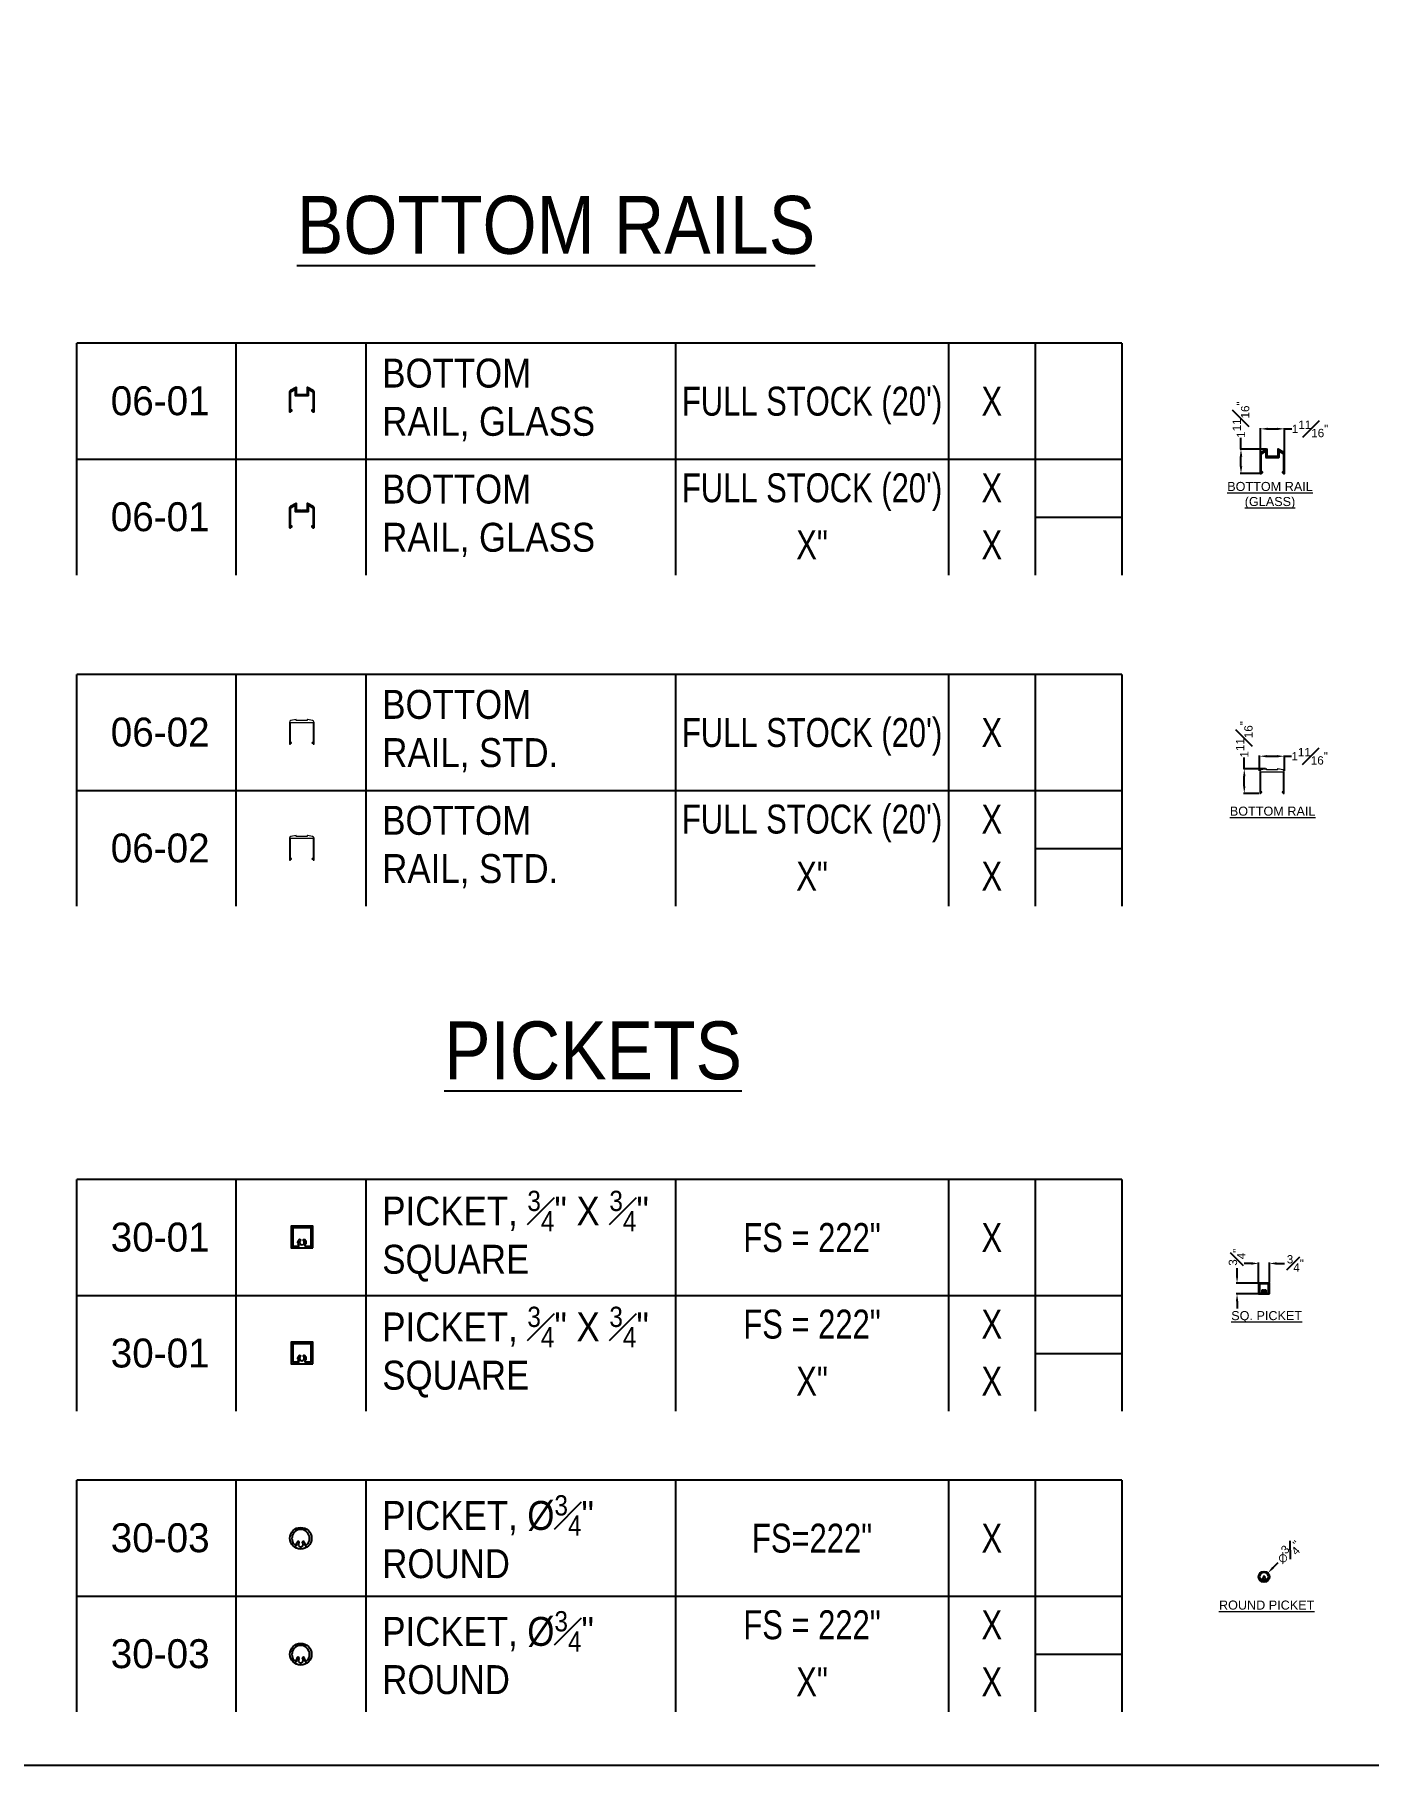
# Model space of a CAD drawing. Header units: inches. Extents: x -333 to 1223, y -450 to 45.
# Drawn here: x 81.5 to 173.8, y -305 to -185.4 of the extents above; entities that cross this region are included whole.
import ezdxf
from ezdxf.enums import TextEntityAlignment as Align

# ---------------------------------------------------------------- set-up
doc = ezdxf.new("R2010")
doc.units = ezdxf.units.IN
doc.header["$MEASUREMENT"] = 0
doc.layers.get('Defpoints').update_dxf_attribs({"color": 85})
for name, color, linetype in [('Detail', 251, 'Continuous'), ('Dims', 1, 'Continuous'), ('NOTES', 7, 'Continuous'), ('PL', 252, 'Continuous')]:
    doc.layers.add(name, color=color, linetype=linetype)
doc.styles.add('Schedule', font='GOTHIC.TTF', dxfattribs={"width": 0.9})
doc.styles.add('SM0', font='arial.ttf', dxfattribs={"height": 0.575})
doc.styles.get("Standard").update_dxf_attribs({"font": 'arial.ttf'})
doc.styles.add('style-sm', font='arial.ttf', dxfattribs={"height": 0.25})
doc.dimstyles.new('Arch-sm', dxfattribs={"dimtxt": 0.25, "dimasz": 0.25, "dimexe": 0.0625, "dimexo": 0.0625, "dimgap": 0.125, "dimtad": 0, "dimdec": 4, "dimzin": 0, "dimdsep": 46, "dimlunit": 4, "dimtxsty": 'style-sm', "dimcen": 0.09, "dimclrd": 256, "dimclre": 256, "dimclrt": 7, "dimadec": 1, "dimazin": 1, "dimtfac": 1, "dimtdec": 4, "dimtofl": 0, "dimtmove": 0, "dimatfit": 3, "dimfxl": 0.18, "dimfrac": 1, "dimtolj": 1, "dimtzin": 0, "dimlwd": -1, "dimlwe": -1, "dimarcsym": 0})

# ---------------------------------------------------------------- blocks, each defined once
blk = doc.blocks.new('*D63')
at = {"layer": 'Defpoints', "color": 0, "transparency": 16777216}
for p in [(167.98, -212.61), (166.3, -214.35), (167.98, -214.35)]:
    blk.add_point(p, dxfattribs=at)
at = {"layer": 'Dims', "transparency": 16777216}
for p, q in [((166.3, -214.29), (166.3, -212.55)), ((166.8, -212.61), (167.48, -212.61)), ((167.98, -214.29), (167.98, -212.55)), ((167.98, -212.61), (168.48, -212.61))]:
    blk.add_line(p, q, dxfattribs=at)
for points in [[(166.8, -212.53), (166.8, -212.69), (166.3, -212.61)], [(167.48, -212.53), (167.48, -212.69), (167.98, -212.61)]]:
    blk.add_solid(points, dxfattribs=at)
at = {"layer": 'Dims', "color": 7, "transparency": 16777216, "insert": (169.74, -212.61), "char_height": 0.575, "attachment_point": 5, "style": 'SM0'}
blk.add_mtext('\\A1;1{\\H1.000000x;\\S11#16;}"', dxfattribs=at)
blk = doc.blocks.new('*D64')
at = {"layer": 'Defpoints', "color": 0, "transparency": 16777216}
for p in [(166.75, -214.02), (164.96, -215.7), (166.31, -215.7)]:
    blk.add_point(p, dxfattribs=at)
at = {"layer": 'Dims', "transparency": 16777216}
for p, q in [((166.69, -214.02), (164.9, -214.02)), ((164.96, -214.02), (164.96, -213.23)), ((164.96, -215.2), (164.96, -214.52)), ((166.24, -215.7), (164.9, -215.7))]:
    blk.add_line(p, q, dxfattribs=at)
for points in [[(164.88, -214.52), (165.05, -214.52), (164.96, -214.02)], [(164.88, -215.2), (165.05, -215.2), (164.96, -215.7)]]:
    blk.add_solid(points, dxfattribs=at)
at = {"layer": 'Dims', "color": 7, "transparency": 16777216, "insert": (164.96, -211.97), "char_height": 0.575, "attachment_point": 5, "rotation": 90, "style": 'SM0'}
blk.add_mtext('\\A1;1{\\H1.000000x;\\S11#16;}"', dxfattribs=at)
blk = doc.blocks.new('*D71')
at = {"layer": 'Defpoints', "color": 0, "transparency": 16777216}
for p in [(167.96, -235.24), (166.25, -236.31), (167.96, -236.31)]:
    blk.add_point(p, dxfattribs=at)
at = {"layer": 'Dims', "transparency": 16777216}
for p, q in [((166.25, -236.25), (166.25, -235.18)), ((166.75, -235.24), (167.46, -235.24)), ((167.96, -236.25), (167.96, -235.18)), ((167.96, -235.24), (168.46, -235.24))]:
    blk.add_line(p, q, dxfattribs=at)
for points in [[(166.75, -235.16), (166.75, -235.32), (166.25, -235.24)], [(167.46, -235.16), (167.46, -235.32), (167.96, -235.24)]]:
    blk.add_solid(points, dxfattribs=at)
at = {"layer": 'Dims', "color": 7, "transparency": 16777216, "insert": (169.71, -235.24), "char_height": 0.575, "attachment_point": 5, "style": 'SM0'}
blk.add_mtext('\\A1;1{\\H1.000000x;\\S11#16;}"', dxfattribs=at)
blk = doc.blocks.new('*D72')
at = {"layer": 'Defpoints', "color": 0, "transparency": 16777216}
for p in [(166.71, -236.12), (165.19, -237.81), (166.25, -237.81)]:
    blk.add_point(p, dxfattribs=at)
at = {"layer": 'Dims', "transparency": 16777216}
for p, q in [((165.19, -236.12), (165.19, -235.33)), ((166.65, -236.12), (165.13, -236.12)), ((165.19, -237.31), (165.19, -236.62)), ((166.19, -237.81), (165.13, -237.81))]:
    blk.add_line(p, q, dxfattribs=at)
for points in [[(165.11, -236.62), (165.27, -236.62), (165.19, -236.12)], [(165.11, -237.31), (165.27, -237.31), (165.19, -237.81)]]:
    blk.add_solid(points, dxfattribs=at)
at = {"layer": 'Dims', "color": 7, "transparency": 16777216, "insert": (165.19, -234.07), "char_height": 0.575, "attachment_point": 5, "rotation": 90, "style": 'SM0'}
blk.add_mtext('\\A1;1{\\H1.000000x;\\S11#16;}"', dxfattribs=at)
blk = doc.blocks.new('06-01-BLOCK-1')
for p, q in [((72.27, 0), (0, 0)), ((0, -8.01), (0, 0)), ((10.99, 0), (10.99, -8.01)), ((19.99, 0), (19.99, -8.01)), ((41.4, 0), (41.4, -8.01)), ((60.27, 0), (60.27, -8.01)), ((66.27, 0), (66.27, -8.01)), ((72.27, 0), (72.27, -8.01))]:
    blk.add_line(p, q)
blk.add_lwpolyline([(16.33, -3.28), (15.94, -3.06, 0.57735), (15.93, -3.07), (15.93, -3.1, 0.198912), (15.93, -3.11), (15.94, -3.12), (15.93, -3.14, 0.414214), (15.93, -3.15), (15.94, -3.16), (15.93, -3.17, 0.414214), (15.93, -3.18), (15.94, -3.2), (15.93, -3.21, 0.414214), (15.93, -3.22), (15.94, -3.23), (15.93, -3.25, 0.414214), (15.93, -3.26), (15.94, -3.27), (15.93, -3.28, 0.414214), (15.93, -3.29), (15.94, -3.31), (15.93, -3.32, 0.414214), (15.93, -3.33), (15.94, -3.34), (15.93, -3.35, 0.414214), (15.93, -3.37), (15.94, -3.38), (15.93, -3.39, 0.414214), (15.93, -3.4), (15.94, -3.42), (15.93, -3.43, 0.414214), (15.93, -3.44), (15.94, -3.45), (15.93, -3.46, 0.414214), (15.93, -3.48), (15.94, -3.49), (15.93, -3.5, 0.414214), (15.93, -3.51), (15.94, -3.53), (15.93, -3.54, 0.198912), (15.93, -3.54), (15.93, -3.56), (15.57, -3.56, -1), (15.54, -3.56), (15.18, -3.56), (15.18, -3.54, 0.198912), (15.18, -3.54), (15.16, -3.53), (15.18, -3.51, 0.414214), (15.18, -3.5), (15.16, -3.49), (15.18, -3.48, 0.414214), (15.18, -3.46), (15.16, -3.45), (15.18, -3.44, 0.414214), (15.18, -3.43), (15.16, -3.42), (15.18, -3.4, 0.414214), (15.18, -3.39), (15.16, -3.38), (15.18, -3.37, 0.414214), (15.18, -3.35), (15.16, -3.34), (15.18, -3.33, 0.414214), (15.18, -3.32), (15.16, -3.31), (15.18, -3.29, 0.414214), (15.18, -3.28), (15.16, -3.27), (15.18, -3.26, 0.414214), (15.18, -3.25), (15.16, -3.23), (15.18, -3.22, 0.414214), (15.18, -3.21), (15.16, -3.2), (15.18, -3.18, 0.414214), (15.18, -3.17), (15.16, -3.16), (15.18, -3.15, 0.414214), (15.18, -3.14), (15.16, -3.12), (15.18, -3.11, 0.198912), (15.18, -3.1), (15.18, -3.07, 0.57735), (15.16, -3.06), (14.77, -3.28, 0.267949), (14.71, -3.39), (14.71, -4.73, 0.414214), (14.72, -4.74), (14.78, -4.74, 0.57735), (14.78, -4.73), (14.77, -4.7, -0.57735), (14.77, -4.68), (14.84, -4.68, 1), (14.84, -4.63), (14.79, -4.63, -0.414214), (14.78, -4.62), (14.78, -3.39, -0.267949), (14.81, -3.35), (15.08, -3.19, -0.57735), (15.09, -3.2), (15.09, -3.61, 0.414214), (15.1, -3.62), (16, -3.62, 0.414214), (16.01, -3.61), (16.01, -3.2, -0.57735), (16.03, -3.19), (16.3, -3.35, -0.267949), (16.33, -3.39), (16.33, -4.62, -0.414214), (16.32, -4.63), (16.27, -4.63, 1), (16.27, -4.68), (16.33, -4.68, -0.57735), (16.34, -4.7), (16.32, -4.73, 0.57735), (16.33, -4.74), (16.39, -4.74, 0.414214), (16.4, -4.73), (16.4, -3.39, 0.267949), (16.33, -3.28)], format="xyb")
at = {"layer": 'NOTES', "style": 'Schedule'}
blk.add_text('06-01', height=2, dxfattribs=at).set_placement((5.76, -3.98), align=Align.MIDDLE_CENTER)
at = {"layer": 'NOTES', "insert": (21.12, -3.92), "char_height": 2, "width": 16.7068, "attachment_point": 4, "style": 'Schedule'}
blk.add_mtext('BOTTOM RAIL, GLASS', dxfattribs=at)
at = {"layer": 'NOTES', "style": 'Schedule', "width": 0.8}
for tag, p in [('LEN', (50.84, -4.01)), ('QTY', (63.27, -4.01))]:
    blk.add_attdef(tag, text='', height=2, dxfattribs=at).set_placement(p, align=Align.MIDDLE_CENTER)
blk = doc.blocks.new('06-01-BLOCK-2')
for p, q in [((10.99, 0), (10.99, -8.01)), ((19.99, 0), (19.99, -8.01)), ((41.4, 0), (41.4, -8.01)), ((60.27, 0), (60.27, -8.01)), ((66.27, 0), (66.27, -8.01)), ((66.27, -4.01), (72.27, -4.01))]:
    blk.add_line(p, q)
blk.add_lwpolyline([(0, -8.01), (0, 0), (72.27, 0), (72.27, -8.01)])
blk.add_lwpolyline([(16.33, -3.28), (15.94, -3.06, 0.57735), (15.93, -3.07), (15.93, -3.1, 0.198912), (15.93, -3.11), (15.94, -3.12), (15.93, -3.14, 0.414214), (15.93, -3.15), (15.94, -3.16), (15.93, -3.17, 0.414214), (15.93, -3.18), (15.94, -3.2), (15.93, -3.21, 0.414214), (15.93, -3.22), (15.94, -3.23), (15.93, -3.25, 0.414214), (15.93, -3.26), (15.94, -3.27), (15.93, -3.28, 0.414214), (15.93, -3.29), (15.94, -3.31), (15.93, -3.32, 0.414214), (15.93, -3.33), (15.94, -3.34), (15.93, -3.35, 0.414214), (15.93, -3.37), (15.94, -3.38), (15.93, -3.39, 0.414214), (15.93, -3.4), (15.94, -3.42), (15.93, -3.43, 0.414214), (15.93, -3.44), (15.94, -3.45), (15.93, -3.46, 0.414214), (15.93, -3.48), (15.94, -3.49), (15.93, -3.5, 0.414214), (15.93, -3.51), (15.94, -3.53), (15.93, -3.54, 0.198912), (15.93, -3.54), (15.93, -3.56), (15.57, -3.56, -1), (15.54, -3.56), (15.18, -3.56), (15.18, -3.54, 0.198912), (15.18, -3.54), (15.16, -3.53), (15.18, -3.51, 0.414214), (15.18, -3.5), (15.16, -3.49), (15.18, -3.48, 0.414214), (15.18, -3.46), (15.16, -3.45), (15.18, -3.44, 0.414214), (15.18, -3.43), (15.16, -3.42), (15.18, -3.4, 0.414214), (15.18, -3.39), (15.16, -3.38), (15.18, -3.37, 0.414214), (15.18, -3.35), (15.16, -3.34), (15.18, -3.33, 0.414214), (15.18, -3.32), (15.16, -3.31), (15.18, -3.29, 0.414214), (15.18, -3.28), (15.16, -3.27), (15.18, -3.26, 0.414214), (15.18, -3.25), (15.16, -3.23), (15.18, -3.22, 0.414214), (15.18, -3.21), (15.16, -3.2), (15.18, -3.18, 0.414214), (15.18, -3.17), (15.16, -3.16), (15.18, -3.15, 0.414214), (15.18, -3.14), (15.16, -3.12), (15.18, -3.11, 0.198912), (15.18, -3.1), (15.18, -3.07, 0.57735), (15.16, -3.06), (14.77, -3.28, 0.267949), (14.71, -3.39), (14.71, -4.73, 0.414214), (14.72, -4.74), (14.78, -4.74, 0.57735), (14.78, -4.73), (14.77, -4.7, -0.57735), (14.77, -4.68), (14.84, -4.68, 1), (14.84, -4.63), (14.79, -4.63, -0.414214), (14.78, -4.62), (14.78, -3.39, -0.267949), (14.81, -3.35), (15.08, -3.19, -0.57735), (15.09, -3.2), (15.09, -3.61, 0.414214), (15.1, -3.62), (16, -3.62, 0.414214), (16.01, -3.61), (16.01, -3.2, -0.57735), (16.03, -3.19), (16.3, -3.35, -0.267949), (16.33, -3.39), (16.33, -4.62, -0.414214), (16.32, -4.63), (16.27, -4.63, 1), (16.27, -4.68), (16.33, -4.68, -0.57735), (16.34, -4.7), (16.32, -4.73, 0.57735), (16.33, -4.74), (16.39, -4.74, 0.414214), (16.4, -4.73), (16.4, -3.39, 0.267949), (16.33, -3.28)], format="xyb")
at = {"layer": 'NOTES', "style": 'Schedule'}
blk.add_text('06-01', height=2, dxfattribs=at).set_placement((5.76, -3.98), align=Align.MIDDLE_CENTER)
at = {"layer": 'NOTES', "insert": (21.12, -3.92), "char_height": 2, "width": 16.7068, "attachment_point": 4, "style": 'Schedule'}
blk.add_mtext('BOTTOM RAIL, GLASS', dxfattribs=at)
at = {"layer": 'NOTES', "style": 'Schedule', "width": 0.8}
for tag, p in [('LEN', (50.84, -1.98)), ('QTY', (63.27, -1.98)), ('LEN2', (50.84, -5.92)), ('QTY2', (63.27, -5.92))]:
    blk.add_attdef(tag, text='', height=2, dxfattribs=at).set_placement(p, align=Align.MIDDLE_CENTER)
blk = doc.blocks.new('06-02-BLOCK-1')
for p, q in [((72.27, 0), (0, 0)), ((0, -8.01), (0, 0)), ((10.99, 0), (10.99, -8.01)), ((19.99, 0), (19.99, -8.01)), ((41.4, 0), (41.4, -8.01)), ((60.27, 0), (60.27, -8.01)), ((66.27, 0), (66.27, -8.01)), ((72.27, 0), (72.27, -8.01))]:
    blk.add_line(p, q)
at = {"lineweight": 0}
blk.add_lwpolyline([(15.18, -3.18, -0.414214), (15.17, -3.17), (15.17, -3.13, 0.472266), (15.16, -3.12), (14.8, -3.19, 0.358451), (14.7, -3.31), (14.7, -4.05), (14.71, -4.06), (14.7, -4.08), (14.7, -4.81), (14.76, -4.81, 0.57735), (14.77, -4.8), (14.75, -4.77, -0.57735), (14.76, -4.75), (14.82, -4.75, 1), (14.82, -4.7), (14.78, -4.7, -0.414214), (14.77, -4.69), (14.77, -3.32, -0.414214), (14.78, -3.31), (16.33, -3.31), (16.33, -4.69, -0.414214), (16.32, -4.7), (16.28, -4.7, 1), (16.28, -4.75), (16.34, -4.75, -0.57735), (16.35, -4.77), (16.33, -4.8, 0.57735), (16.34, -4.81), (16.4, -4.81), (16.4, -4.08), (16.39, -4.06), (16.4, -4.05), (16.4, -3.31, 0.358451), (16.3, -3.19), (15.94, -3.12, 0.472266), (15.93, -3.13), (15.93, -3.17, -0.414214), (15.92, -3.18)], format="xyb", close=True, dxfattribs=at)
at = {"layer": 'NOTES', "style": 'Schedule'}
blk.add_text('06-02', height=2, dxfattribs=at).set_placement((5.76, -3.98), align=Align.MIDDLE_CENTER)
at = {"layer": 'NOTES', "insert": (21.12, -3.92), "char_height": 2, "width": 16.7068, "attachment_point": 4, "style": 'Schedule'}
blk.add_mtext('BOTTOM RAIL, STD.', dxfattribs=at)
at = {"layer": 'NOTES', "style": 'Schedule', "width": 0.8}
for tag, p in [('LEN', (50.84, -4.01)), ('QTY', (63.27, -4.01))]:
    blk.add_attdef(tag, text='', height=2, dxfattribs=at).set_placement(p, align=Align.MIDDLE_CENTER)
blk = doc.blocks.new('06-02-BLOCK-2')
for p, q in [((0, -8.01), (0, 0)), ((0, 0), (66.27, 0)), ((10.99, 0), (10.99, -8.01)), ((19.99, 0), (19.99, -8.01)), ((41.4, 0), (41.4, -8.01)), ((60.27, 0), (60.27, -8.01)), ((66.27, 0), (66.27, -8.01)), ((66.27, 0), (72.27, 0)), ((72.27, 0), (72.27, -8.01)), ((66.27, -4.01), (72.27, -4.01))]:
    blk.add_line(p, q)
at = {"lineweight": 0}
blk.add_lwpolyline([(15.18, -3.18, -0.414214), (15.17, -3.17), (15.17, -3.13, 0.472266), (15.16, -3.12), (14.8, -3.19, 0.358451), (14.7, -3.31), (14.7, -4.05), (14.71, -4.06), (14.7, -4.08), (14.7, -4.81), (14.76, -4.81, 0.57735), (14.77, -4.8), (14.75, -4.77, -0.57735), (14.76, -4.75), (14.82, -4.75, 1), (14.82, -4.7), (14.78, -4.7, -0.414214), (14.77, -4.69), (14.77, -3.32, -0.414214), (14.78, -3.31), (16.33, -3.31), (16.33, -4.69, -0.414214), (16.32, -4.7), (16.28, -4.7, 1), (16.28, -4.75), (16.34, -4.75, -0.57735), (16.35, -4.77), (16.33, -4.8, 0.57735), (16.34, -4.81), (16.4, -4.81), (16.4, -4.08), (16.39, -4.06), (16.4, -4.05), (16.4, -3.31, 0.358451), (16.3, -3.19), (15.94, -3.12, 0.472266), (15.93, -3.13), (15.93, -3.17, -0.414214), (15.92, -3.18)], format="xyb", close=True, dxfattribs=at)
at = {"layer": 'NOTES', "style": 'Schedule'}
blk.add_text('06-02', height=2, dxfattribs=at).set_placement((5.76, -3.98), align=Align.MIDDLE_CENTER)
at = {"layer": 'NOTES', "insert": (21.12, -3.92), "char_height": 2, "width": 16.7068, "attachment_point": 4, "style": 'Schedule'}
blk.add_mtext('BOTTOM RAIL, STD.', dxfattribs=at)
at = {"layer": 'NOTES', "style": 'Schedule', "width": 0.8}
for tag, p in [('LEN', (50.84, -1.98)), ('QTY', (63.27, -1.98)), ('LEN2', (50.84, -5.92)), ('QTY2', (63.27, -5.92))]:
    blk.add_attdef(tag, text='', height=2, dxfattribs=at).set_placement(p, align=Align.MIDDLE_CENTER)
blk = doc.blocks.new('*D373')
at = {"layer": 'Defpoints', "color": 0, "transparency": 16777216}
for p in [(166.93, -270.3), (166.18, -271.66), (166.93, -271.66)]:
    blk.add_point(p, dxfattribs=at)
at = {"layer": 'Dims', "transparency": 16777216}
for p, q in [((165.68, -270.3), (165.18, -270.3)), ((166.18, -271.6), (166.18, -270.24)), ((166.93, -271.6), (166.93, -270.24)), ((167.43, -270.3), (167.97, -270.3))]:
    blk.add_line(p, q, dxfattribs=at)
for points in [[(165.68, -270.22), (165.68, -270.39), (166.18, -270.3)], [(167.43, -270.22), (167.43, -270.39), (166.93, -270.3)]]:
    blk.add_solid(points, dxfattribs=at)
at = {"layer": 'Dims', "color": 7, "transparency": 16777216, "insert": (168.72, -270.3), "char_height": 0.575, "attachment_point": 5, "style": 'SM0'}
blk.add_mtext('\\A1;{\\H1.000000x;\\S3#4;}"', dxfattribs=at)
blk = doc.blocks.new('*D374')
at = {"layer": 'Defpoints', "color": 0, "transparency": 16777216}
for p in [(164.69, -272.41), (166.18, -271.66), (166.18, -272.41)]:
    blk.add_point(p, dxfattribs=at)
at = {"layer": 'Dims', "transparency": 16777216}
for p, q in [((164.69, -271.16), (164.69, -270.62)), ((166.12, -271.66), (164.63, -271.66)), ((166.12, -272.41), (164.63, -272.41)), ((164.69, -272.91), (164.69, -273.41))]:
    blk.add_line(p, q, dxfattribs=at)
for points in [[(164.61, -271.16), (164.77, -271.16), (164.69, -271.66)], [(164.61, -272.91), (164.77, -272.91), (164.69, -272.41)]]:
    blk.add_solid(points, dxfattribs=at)
at = {"layer": 'Dims', "color": 7, "transparency": 16777216, "insert": (164.69, -269.87), "char_height": 0.575, "attachment_point": 5, "rotation": 90, "style": 'SM0'}
blk.add_mtext('\\A1;{\\H1.000000x;\\S3#4;}"', dxfattribs=at)
blk = doc.blocks.new('30-01-BLOCK-1')
for p, q in [((72.27, 0), (0, 0)), ((0, -8.01), (0, 0)), ((10.99, 0), (10.99, -8.01)), ((19.99, 0), (19.99, -8.01)), ((41.4, 0), (41.4, -8.01)), ((60.27, 0), (60.27, -8.01)), ((66.27, 0), (66.27, -8.01)), ((72.27, 0), (72.27, -8.01))]:
    blk.add_line(p, q)
blk.add_lwpolyline([(16.32, -4.72), (16.32, -3.22), (14.82, -3.22), (14.82, -4.72)], close=True)
blk.add_lwpolyline([(15.77, -4.54, 0.652605), (15.8, -4.6), (16.2, -4.6), (16.2, -3.34), (14.94, -3.34), (14.94, -4.6), (15.33, -4.6, 0.652605), (15.36, -4.54, -0.404215), (15.37, -4.15, -1), (15.45, -4.23, 2.445695), (15.68, -4.23, -1), (15.76, -4.15, -0.404215)], format="xyb", close=True)
at = {"layer": 'NOTES', "style": 'Schedule'}
blk.add_text('30-01', height=2, dxfattribs=at).set_placement((5.76, -3.98), align=Align.MIDDLE_CENTER)
at = {"layer": 'NOTES', "insert": (21.12, -3.92), "char_height": 2, "width": 20.2828, "attachment_point": 4, "style": 'Schedule'}
blk.add_mtext('\\A1;PICKET, {\\H0.7x;\\S3#4;}" X {\\H0.7x;\\S3#4;}" SQUARE', dxfattribs=at)
at = {"layer": 'NOTES', "style": 'Schedule', "width": 0.8}
for tag, p in [('LEN', (50.84, -4.01)), ('QTY', (63.27, -4.01))]:
    blk.add_attdef(tag, text='', height=2, dxfattribs=at).set_placement(p, align=Align.MIDDLE_CENTER)
blk = doc.blocks.new('30-01-BLOCK-2')
for p, q in [((0, -8.01), (0, 0)), ((0, 0), (72.27, 0)), ((10.99, 0), (10.99, -8.01)), ((19.99, 0), (19.99, -8.01)), ((41.4, 0), (41.4, -8.01)), ((60.27, 0), (60.27, -8.01)), ((66.27, 0), (66.27, -8.01)), ((72.27, 0), (72.27, -8.01)), ((66.27, -4.01), (72.27, -4.01))]:
    blk.add_line(p, q)
blk.add_lwpolyline([(16.32, -4.72), (16.32, -3.22), (14.82, -3.22), (14.82, -4.72)], close=True)
blk.add_lwpolyline([(15.77, -4.54, 0.652605), (15.8, -4.6), (16.2, -4.6), (16.2, -3.34), (14.94, -3.34), (14.94, -4.6), (15.33, -4.6, 0.652605), (15.36, -4.54, -0.404215), (15.37, -4.15, -1), (15.45, -4.23, 2.445695), (15.68, -4.23, -1), (15.76, -4.15, -0.404215)], format="xyb", close=True)
at = {"layer": 'NOTES', "style": 'Schedule'}
blk.add_text('30-01', height=2, dxfattribs=at).set_placement((5.76, -3.98), align=Align.MIDDLE_CENTER)
at = {"layer": 'NOTES', "insert": (21.12, -3.92), "char_height": 2, "width": 20.2828, "attachment_point": 4, "style": 'Schedule'}
blk.add_mtext('\\A1;PICKET, {\\H0.7x;\\S3#4;\\H1.4286x;" X \\H0.7x;\\S3#4;\\H1.4286x;" SQUARE}', dxfattribs=at)
at = {"layer": 'NOTES', "style": 'Schedule', "width": 0.8}
for tag, p in [('LEN', (50.84, -1.98)), ('QTY', (63.27, -1.98)), ('LEN2', (50.84, -5.92)), ('QTY2', (63.27, -5.92))]:
    blk.add_attdef(tag, text='', height=2, dxfattribs=at).set_placement(p, align=Align.MIDDLE_CENTER)
blk = doc.blocks.new('*D375')
at = {"layer": 'Defpoints', "color": 0, "transparency": 16777216}
for p in [(166.82, -291.7), (166.29, -292.23)]:
    blk.add_point(p, dxfattribs=at)
at = {"layer": 'Dims', "transparency": 16777216}
for p, q in [((166.56, -292.06), (166.56, -291.88)), ((167.52, -290.99), (167.17, -291.34)), ((166.47, -291.97), (166.65, -291.97))]:
    blk.add_line(p, q, dxfattribs=at)
blk.add_solid([(167.11, -291.28), (167.23, -291.4), (166.82, -291.7)], dxfattribs=at)
at = {"layer": 'Dims', "color": 7, "transparency": 16777216, "insert": (168.26, -290.24), "char_height": 0.575, "attachment_point": 5, "rotation": 45.3891, "style": 'SM0'}
blk.add_mtext('\\A1;∅{\\H1.000000x;\\S3#4;}"', dxfattribs=at)
blk = doc.blocks.new('30-03-BLOCK-1')
for p, q in [((72.27, 0), (0, 0)), ((0, -8.01), (0, 0)), ((10.99, 0), (10.99, -8.01)), ((19.99, 0), (19.99, -8.01)), ((41.4, 0), (41.4, -8.01)), ((60.27, 0), (60.27, -8.01)), ((66.27, 0), (66.27, -8.01)), ((72.27, 0), (72.27, -8.01))]:
    blk.add_line(p, q)
blk.add_circle((15.48, -4.02), 0.75)
for centre, radius, start, end in [((15.48, -4.02), 0.61, 304.9149, 235.0851), ((15.15, -4.5), 0.0299, 235.0851, 7.8251), ((15.48, -4.45), 0.305, 140.3743, 187.8251), ((15.3, -4.3), 0.0701, 320.3743, 140.3743), ((15.48, -4.45), 0.165, 140.3743, 39.6257), ((15.66, -4.3), 0.0701, 39.6257, 219.6257), ((15.48, -4.45), 0.305, 352.1749, 39.6257), ((15.81, -4.5), 0.0299, 172.1749, 304.9149)]:
    blk.add_arc(centre, radius, start, end)
at = {"layer": 'NOTES', "style": 'Schedule'}
blk.add_text('30-03', height=2, dxfattribs=at).set_placement((5.76, -3.98), align=Align.MIDDLE_CENTER)
at = {"layer": 'NOTES', "insert": (21.12, -3.92), "char_height": 2, "width": 20.2828, "attachment_point": 4, "style": 'Schedule'}
blk.add_mtext('\\A1;PICKET, %%C{\\H0.7x;\\S3#4;}" ROUND', dxfattribs=at)
at = {"layer": 'NOTES', "style": 'Schedule', "width": 0.8}
for tag, p in [('LEN', (50.84, -4.01)), ('QTY', (63.27, -4.01))]:
    blk.add_attdef(tag, text='', height=2, dxfattribs=at).set_placement(p, align=Align.MIDDLE_CENTER)
blk = doc.blocks.new('30-03-BLOCK-2')
for p, q in [((10.99, 0), (10.99, -8.01)), ((19.99, 0), (19.99, -8.01)), ((41.4, 0), (41.4, -8.01)), ((60.27, 0), (60.27, -8.01)), ((66.27, 0), (66.27, -8.01)), ((66.27, -4.01), (72.27, -4.01))]:
    blk.add_line(p, q)
blk.add_lwpolyline([(0, -8.01), (0, 0), (72.27, 0), (72.27, -8.01)])
blk.add_circle((15.48, -4.02), 0.75)
for centre, radius, start, end in [((15.48, -4.02), 0.61, 304.9149, 235.0851), ((15.15, -4.5), 0.0299, 235.0851, 7.8251), ((15.48, -4.45), 0.305, 140.3743, 187.8251), ((15.3, -4.3), 0.0701, 320.3743, 140.3743), ((15.48, -4.45), 0.165, 140.3743, 39.6257), ((15.66, -4.3), 0.0701, 39.6257, 219.6257), ((15.48, -4.45), 0.305, 352.1749, 39.6257), ((15.81, -4.5), 0.0299, 172.1749, 304.9149)]:
    blk.add_arc(centre, radius, start, end)
at = {"layer": 'NOTES', "style": 'Schedule'}
blk.add_text('30-03', height=2, dxfattribs=at).set_placement((5.76, -3.98), align=Align.MIDDLE_CENTER)
at = {"layer": 'NOTES', "insert": (21.12, -3.92), "char_height": 2, "width": 20.2828, "attachment_point": 4, "style": 'Schedule'}
blk.add_mtext('\\A1;PICKET, %%C{\\H0.7x;\\S3#4;}" ROUND', dxfattribs=at)
at = {"layer": 'NOTES', "style": 'Schedule', "width": 0.8}
for tag, p in [('LEN', (50.84, -1.98)), ('QTY', (63.27, -1.98)), ('LEN2', (50.84, -5.92)), ('QTY2', (63.27, -5.92))]:
    blk.add_attdef(tag, text='', height=2, dxfattribs=at).set_placement(p, align=Align.MIDDLE_CENTER)

msp = doc.modelspace()

# ---------------------------------------------------------------- linework, layer by layer
at = {"layer": 'Detail'}
msp.add_lwpolyline([(167.91975, -214.2426), (167.52775, -214.01628, 0.577350269), (167.51275, -214.02494), (167.51275, -214.06239, 0.198912367), (167.51509, -214.06805), (167.52775, -214.08071), (167.51509, -214.09336, 0.414213562), (167.51509, -214.10468), (167.52775, -214.11733), (167.51509, -214.12999, 0.414213562), (167.51509, -214.14131), (167.52775, -214.15396), (167.51509, -214.16662, 0.414213562), (167.51509, -214.17793), (167.52775, -214.19059), (167.51509, -214.20325, 0.414213562), (167.51509, -214.21456), (167.52775, -214.22722), (167.51509, -214.23987, 0.414213562), (167.51509, -214.25119), (167.52775, -214.26384), (167.51509, -214.2765, 0.414213562), (167.51509, -214.28782), (167.52775, -214.30047), (167.51509, -214.31313, 0.414213562), (167.51509, -214.32444), (167.52775, -214.3371), (167.51509, -214.34976, 0.414213562), (167.51509, -214.36107), (167.52775, -214.37373), (167.51509, -214.38638, 0.414213562), (167.51509, -214.3977), (167.52775, -214.41035), (167.51509, -214.42301, 0.414213562), (167.51509, -214.43432), (167.52775, -214.44698), (167.51509, -214.45964, 0.414213562), (167.51509, -214.47095), (167.52775, -214.48361), (167.51509, -214.49627, 0.198912367), (167.51275, -214.50192), (167.51275, -214.51494), (167.15375, -214.51494, -1), (167.12375, -214.51494), (166.76475, -214.51494), (166.76475, -214.50192, 0.198912367), (166.76241, -214.49627), (166.74975, -214.48361), (166.76241, -214.47095, 0.414213562), (166.76241, -214.45964), (166.74975, -214.44698), (166.76241, -214.43432, 0.414213562), (166.76241, -214.42301), (166.74975, -214.41035), (166.76241, -214.3977, 0.414213562), (166.76241, -214.38638), (166.74975, -214.37373), (166.76241, -214.36107, 0.414213562), (166.76241, -214.34976), (166.74975, -214.3371), (166.76241, -214.32444, 0.414213562), (166.76241, -214.31313), (166.74975, -214.30047), (166.76241, -214.28782, 0.414213562), (166.76241, -214.2765), (166.74975, -214.26384), (166.76241, -214.25119, 0.414213562), (166.76241, -214.23987), (166.74975, -214.22722), (166.76241, -214.21456, 0.414213562), (166.76241, -214.20325), (166.74975, -214.19059), (166.76241, -214.17793, 0.414213562), (166.76241, -214.16662), (166.74975, -214.15396), (166.76241, -214.14131, 0.414213562), (166.76241, -214.12999), (166.74975, -214.11733), (166.76241, -214.10468, 0.414213562), (166.76241, -214.09336), (166.74975, -214.08071), (166.76241, -214.06805, 0.198912367), (166.76475, -214.06239), (166.76475, -214.02494, 0.577350269), (166.74975, -214.01628), (166.35775, -214.2426, 0.267949192), (166.29525, -214.35085), (166.29525, -215.69294, 0.414213562), (166.30525, -215.70294), (166.36125, -215.70294, 0.577350269), (166.36991, -215.68794), (166.35144, -215.65594, -0.577350269), (166.3601, -215.64094), (166.42125, -215.64094, 1), (166.42125, -215.59094), (166.37525, -215.59094, -0.414213562), (166.36525, -215.58094), (166.36525, -214.35085, -0.267949192), (166.39275, -214.30322), (166.66475, -214.14618, -0.577350269), (166.67975, -214.15484), (166.67975, -214.56794, 0.414213562), (166.68975, -214.57794), (167.58775, -214.57794, 0.414213562), (167.59775, -214.56794), (167.59775, -214.15484, -0.577350269), (167.61275, -214.14618), (167.88475, -214.30322, -0.267949192), (167.91225, -214.35085), (167.91225, -215.58094, -0.414213562), (167.90225, -215.59094), (167.85625, -215.59094, 1), (167.85625, -215.64094), (167.91741, -215.64094, -0.577350269), (167.92607, -215.65594), (167.90759, -215.68794, 0.577350269), (167.91625, -215.70294), (167.97225, -215.70294, 0.414213562), (167.98225, -215.69294), (167.98225, -214.35085, 0.267949192), (167.91975, -214.2426)], format="xyb", dxfattribs=at)
at = {"layer": 'Detail', "lineweight": 0}
msp.add_lwpolyline([(166.73371, -236.17686, -0.414213562), (166.72371, -236.16686), (166.72371, -236.12802, 0.472265601), (166.71178, -236.1182), (166.3556, -236.18821, 0.35845054), (166.25471, -236.31086), (166.25471, -237.04549), (166.27007, -237.06086), (166.25471, -237.07622), (166.25471, -237.81086), (166.31339, -237.81086, 0.577350269), (166.32205, -237.79586), (166.30357, -237.76386, -0.577350269), (166.31223, -237.74886), (166.38071, -237.74886, 1), (166.38071, -237.69886), (166.33471, -237.69886, -0.414213562), (166.32471, -237.68886), (166.32471, -236.32086, -0.414213562), (166.33471, -236.31086), (167.88771, -236.31086), (167.88771, -237.68886, -0.414213562), (167.87771, -237.69886), (167.83171, -237.69886, 1), (167.83171, -237.74886), (167.90018, -237.74886, -0.577350269), (167.90884, -237.76386), (167.89037, -237.79586, 0.577350269), (167.89903, -237.81086), (167.95771, -237.81086), (167.95771, -237.07622), (167.94234, -237.06086), (167.95771, -237.04549), (167.95771, -236.31086, 0.35845054), (167.85681, -236.18821), (167.50064, -236.1182, 0.472265601), (167.48871, -236.12802), (167.48871, -236.16686, -0.414213562), (167.47871, -236.17686)], format="xyb", close=True, dxfattribs=at)
at = {"layer": 'Detail'}
msp.add_lwpolyline([(166.93002, -272.4125), (166.93002, -271.6625), (166.18002, -271.6625), (166.18002, -272.4125)], close=True, dxfattribs=at)
msp.add_lwpolyline([(166.65659, -272.31898, 0.652604931), (166.67133, -272.3525), (166.87002, -272.3525), (166.87002, -271.7225), (166.24002, -271.7225), (166.24002, -272.3525), (166.43871, -272.3525, 0.652604931), (166.45345, -272.31898, -0.404214779), (166.45847, -272.12754, -1), (166.49709, -272.16687, 2.445694987), (166.61294, -272.16687, -1), (166.65156, -272.12754, -0.404214779)], format="xyb", close=True, dxfattribs=at)
msp.add_circle((166.55502, -291.96551), 0.375, dxfattribs=at)
for centre, radius, start, end in [((166.55502, -291.96551), 0.30492, 304.9148523, 235.0851477), ((166.38906, -292.20328), 0.01496, 235.0851477, 7.8250562), ((166.55502, -292.18047), 0.15256, 140.3742905, 187.8250562), ((166.4645, -292.10552), 0.03504, 320.3742905, 140.3742905), ((166.55502, -292.18047), 0.08248, 140.3742905, 39.6257095), ((166.64554, -292.10552), 0.03504, 39.6257095, 219.6257095), ((166.55502, -292.18047), 0.15256, 352.1749438, 39.6257095), ((166.72098, -292.20328), 0.01496, 172.1749438, 304.9148523)]:
    msp.add_arc(centre, radius, start, end, dxfattribs=at)
at = {"layer": 'PL'}
msp.add_lwpolyline([(-26.37791, 32.89608), (283.48766, 32.89608), (283.48766, -305), (-26.37791, -305)], close=True, dxfattribs=at)

# ---------------------------------------------------------------- block references
for name, p, values in [('06-01-BLOCK-1', (84.45997, -206.6875), {'LEN': "FULL STOCK (20')", 'QTY': 'X'}), ('06-01-BLOCK-2', (84.45997, -214.70204), {'LEN': "FULL STOCK (20')", 'QTY': 'X', 'LEN2': 'X"', 'QTY2': 'X'}), ('06-02-BLOCK-1', (84.45997, -229.58862), {'LEN': "FULL STOCK (20')", 'QTY': 'X'}), ('06-02-BLOCK-2', (84.45997, -237.60317), {'LEN': "FULL STOCK (20')", 'QTY': 'X', 'LEN2': 'X"', 'QTY2': 'X'}), ('30-01-BLOCK-1', (84.45997, -264.5), {'LEN': 'FS = 222"', 'QTY': 'X'}), ('30-01-BLOCK-2', (84.45997, -272.51455), {'LEN': 'FS = 222"', 'QTY': 'X', 'LEN2': 'X"', 'QTY2': 'X'}), ('30-03-BLOCK-1', (84.45997, -285.28345), {'LEN': 'FS=222"', 'QTY': 'X'}), ('30-03-BLOCK-2', (84.45997, -293.298), {'LEN': 'FS = 222"', 'QTY': 'X', 'LEN2': 'X"', 'QTY2': 'X'})]:
    msp.add_blockref(name, p, dxfattribs=at).add_auto_attribs(values)

# ---------------------------------------------------------------- texts
at = {"layer": 'Dims', "lineweight": 0, "ltscale": 4, "char_height": 0.625, "width": 9.2876192, "attachment_point": 5}
for s, insert in [('{\\LBOTTOM RAIL\\P(GLASS)}', (166.96839, -217.20538)), ('{\\LBOTTOM RAIL}', (167.14912, -239.03955)), ('{\\LSQ. PICKET}', (166.73746, -273.99502)), ('{\\LROUND PICKET}', (166.73746, -293.92303))]:
    msp.add_mtext(s, dxfattribs=dict(at, insert=insert))
at = {"layer": 'NOTES', "char_height": 4, "attachment_point": 8, "style": 'Schedule'}
for s, insert, width in [('{\\LBOTTOM RAILS}', (117.59494, -200.56402), 50.571881), ('{\\LPICKETS}', (120.15521, -257.63052), 33.4135396)]:
    msp.add_mtext(s, dxfattribs=dict(at, insert=insert, width=width))

# ---------------------------------------------------------------- dimensions: what is measured, and where the dimension line sits
at = {"layer": 'Dims'}
for base, p1, p2, picture, middle in [((164.96238, -215.70294), (166.74975, -214.01628), (166.30525, -215.70294), '*D64', (164.96238, -211.97123)), ((165.19032, -237.81086), (166.71178, -236.1182), (166.25471, -237.81086), '*D72', (165.19032, -234.07316)), ((164.69096, -272.4125), (166.18002, -271.6625), (166.18002, -272.4125), '*D374', (164.69096, -269.87229))]:
    dim = msp.add_linear_dim(base=base, p1=p1, p2=p2, angle=90, dimstyle='Arch-sm', override={"dimtxt": 0.625, "dimasz": 0.5, "dimtxsty": 'SM0'}, dxfattribs=at)
    dim.commit()
    dim.dimension.update_dxf_attribs({"geometry": picture, "text_midpoint": middle, "dimtype": 160})
for base, p1, p2, picture, middle in [((167.98225, -212.60874), (166.29525, -214.35085), (167.98225, -214.35085), '*D63', (169.73954, -212.60874)), ((167.95771, -235.24054), (166.25471, -236.31086), (167.95771, -236.31086), '*D71', (169.71499, -235.24054))]:
    dim = msp.add_linear_dim(base=base, p1=p1, p2=p2, dimstyle='Arch-sm', override={"dimtxt": 0.625, "dimasz": 0.5, "dimtxsty": 'SM0'}, dxfattribs=at)
    dim.commit()
    dim.dimension.update_dxf_attribs({"geometry": picture, "text_midpoint": middle})
dim = msp.add_linear_dim(base=(166.93002, -270.30468), p1=(166.18002, -271.6625), p2=(166.93002, -271.6625), dimstyle='Arch-sm', override={"dimtxt": 0.625, "dimasz": 0.5, "dimtxsty": 'SM0'}, dxfattribs=at)
dim.commit()
dim.dimension.update_dxf_attribs({"geometry": '*D373', "text_midpoint": (168.72023, -270.30468), "dimtype": 160})
dim = msp.add_diameter_dim_2p(p1=(166.29166, -292.23247), p2=(166.81838, -291.69855), dimstyle='Arch-sm', override={"dimtxt": 0.625, "dimasz": 0.5, "dimtxsty": 'SM0'}, dxfattribs=at)
dim.commit()
dim.dimension.update_dxf_attribs({"geometry": '*D375', "text_midpoint": (168.256, -290.24127)})

doc.saveas('drawing.dxf')
